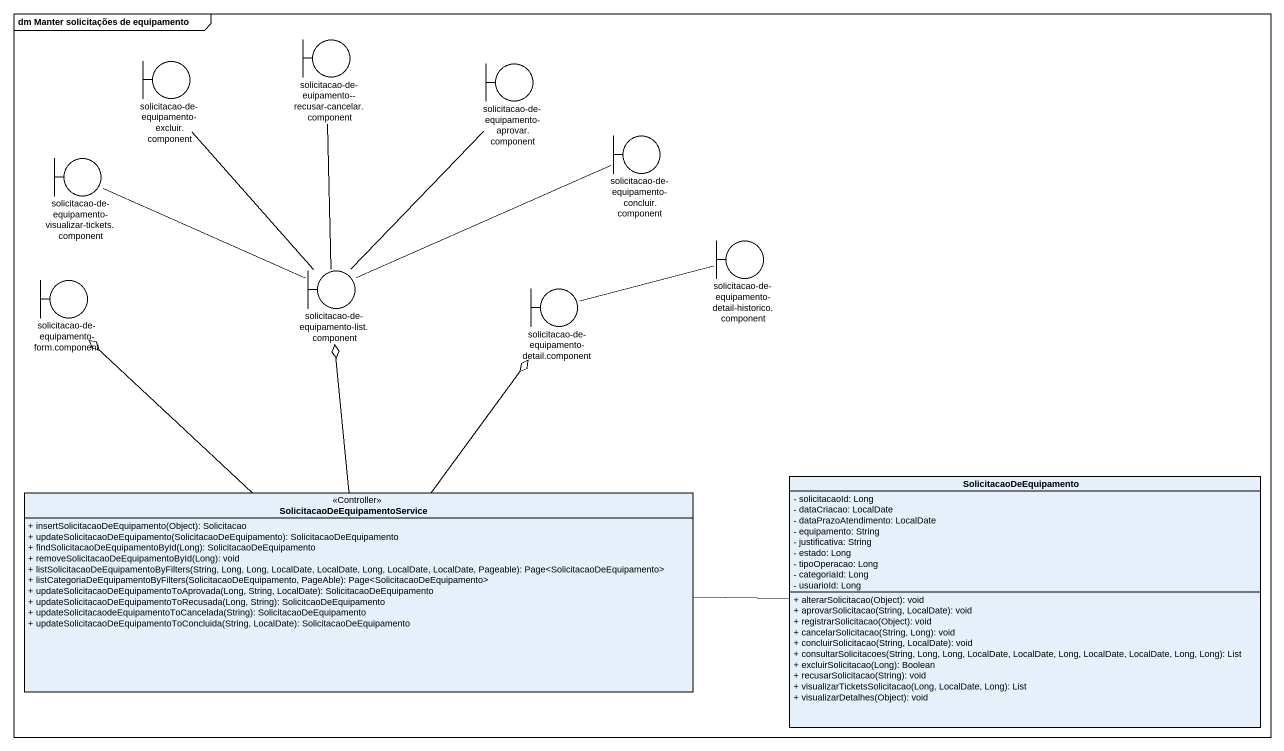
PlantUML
@startuml
mainframe dm Manter solicitações de equipamento
allowmixing
hide circle
hide empty members
skinparam classAttributeIconSize 0
boundary "solicitacao-de-euipamento--recusar-cancelar.component" as solicitacao_de_euipamento
boundary "solicitacao-de-equipamento-excluir.component" as solicitacao_de_equipamento
boundary "solicitacao-de-equipamento-aprovar.component" as solicitacao_de_equipamento_2
boundary "solicitacao-de-equipamento-concluir.component" as solicitacao_de_equipamento_3
boundary "solicitacao-de-equipamento-visualizar-tickets.component" as solicitacao_de_equipamento_4
boundary "solicitacao-de-equipamento-detail-historico.component" as solicitacao_de_equipamento_5
boundary "solicitacao-de-equipamento-form.component" as solicitacao_de_equipamento_6
boundary "solicitacao-de-equipamento-list.component" as solicitacao_de_equipamento_7
boundary "solicitacao-de-equipamento-detail.component" as solicitacao_de_equipamento_8
class SolicitacaoDeEquipamento {
  - solicitacaoId: Long
  - dataCriacao: LocalDate
  - dataPrazoAtendimento: LocalDate
  - equipamento: String
  - justificativa: String
  - estado: Long
  - tipoOperacao: Long
  - categoriaId: Long
  - usuarioId: Long
  + alterarSolicitacao(Object): void
  + aprovarSolicitacao(String, LocalDate): void
  + registrarSolicitacao(Object): void
  + cancelarSolicitacao(String, Long): void
  + concluirSolicitacao(String, LocalDate): void
  + consultarSolicitacoes(String, Long, Long, LocalDate, LocalDate, Long, LocalDate, LocalDate, Long, Long): List
  + excluirSolicitacao(Long): Boolean
  + recusarSolicitacao(String): void
  + visualizarTicketsSolicitacao(Long, LocalDate, Long): List
  + visualizarDetalhes(Object): void
}
class "SolicitacaoDeEquipamentoService" as SolicitacaoDeEquipamentoServ <<Controller>> {
  + insertSolicitacaoDeEquipamento(Object): Solicitacao
  + updateSolicitacaoDeEquipamento(SolicitacaoDeEquipamento): SolicitacaoDeEquipamento
  + findSolicitacaoDeEquipamentoById(Long): SolicitacaoDeEquipamento
  + removeSolicitacaoDeEquipamentoById(Long): void
  + listSolicitacaoDeEquipamentoByFilters(String, Long, Long, LocalDate, LocalDate, Long, LocalDate, LocalDate, Pageable): Page<SolicitacaoDeEquipamento>
  + listCategoriaDeEquipamentoByFilters(SolicitacaoDeEquipamento, PageAble): Page<SolicitacaoDeEquipamento>
  + updateSolicitacaoDeEquipamentoToAprovada(Long, String, LocalDate): SolicitacaoDeEquipamento
  + updateSolicitacaoDeEquipamentoToRecusada(Long, String): SolicitcaoDeEquipamento
  + updateSolicitacaodeEquipamentoToCancelada(String): SolicitacaoDeEquipamento
  + updateSolicitacaoDeEquipamentoToConcluida(String, LocalDate): SolicitacaoDeEquipamento
}
solicitacao_de_euipamento -- solicitacao_de_equipamento_7
solicitacao_de_equipamento -- solicitacao_de_equipamento_7
solicitacao_de_equipamento_2 -- solicitacao_de_equipamento_7
solicitacao_de_equipamento_3 -left- solicitacao_de_equipamento_7
solicitacao_de_equipamento_4 -right- solicitacao_de_equipamento_7
solicitacao_de_equipamento_8 -right- solicitacao_de_equipamento_5
SolicitacaoDeEquipamento -left- SolicitacaoDeEquipamentoServ
SolicitacaoDeEquipamentoServ -up-o solicitacao_de_equipamento_6
SolicitacaoDeEquipamentoServ -up-o solicitacao_de_equipamento_7
SolicitacaoDeEquipamentoServ -up-o solicitacao_de_equipamento_8
@enduml
